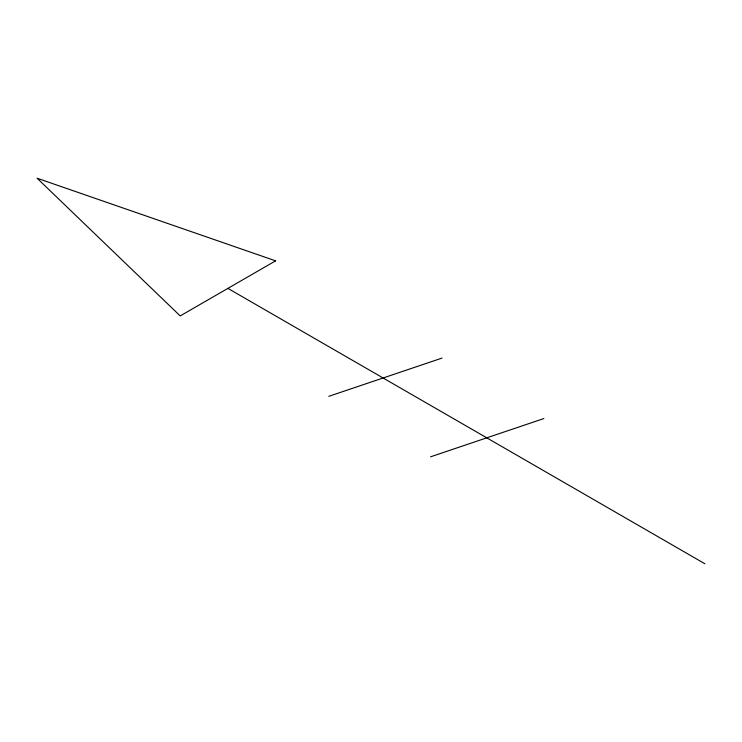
<?xml version="1.0" encoding="UTF-8"?>
<svg xmlns="http://www.w3.org/2000/svg" width="742" height="742" viewBox="0 0 742 742"><rect width="100%" height="100%" fill="white"/><g stroke="black" fill="none" stroke-linecap="round" stroke-linejoin="round"><path stroke-width="1.11" d="M328.789 396.33L442.074 358.071M430.592 456.812L543.877 418.553M227.896 288.378L704.9 563.772M275.597 260.841L180.204 315.925L37.1 178.228L275.597 260.841"/></g></svg>
